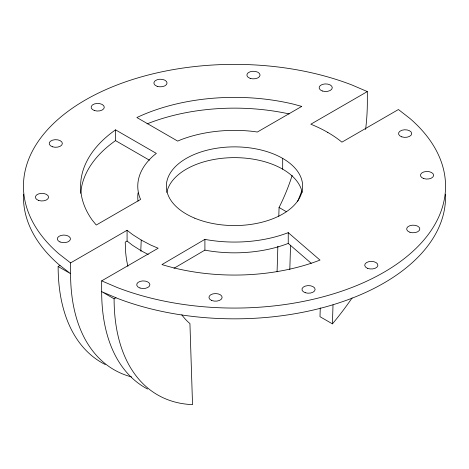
<?xml version="1.0" encoding="UTF-8"?>
<svg xmlns="http://www.w3.org/2000/svg" width="469" height="469" viewBox="0 0 469 469"><rect width="100%" height="100%" fill="white"/><g stroke="black" fill="none" stroke-linecap="round" stroke-linejoin="round"><path stroke-width="0.7" d="M277.073 271.815L277.865 246.231M278.797 216.262L279.067 207.491A132.563 76.535 -60 0 0 292.169 175.365M289.807 269.493L290.551 245.369M320.263 307.91L319.993 316.686L332.427 323.862A209.842 121.154 -60 0 0 352.119 297.926M332.427 323.862L333.013 304.856M131.601 376.941A209.842 121.154 -60 0 1 70.573 273.679L70.573 262.91L127.081 230.285L132.534 234.529L141.228 240.069L140.77 251.103L141.228 250.839L148.263 254.52M204.906 239.348L161.957 264.575A153.891 88.846 0 0 0 319.999 260.09L288.242 232.653A96.731 55.846 0 0 1 206.419 239.659L204.906 239.348L204.906 250.118L173.958 268.297M105.296 364.548A209.842 121.154 -60 0 1 58.138 266.498L59.985 265.436M365.597 129.491A209.842 121.154 -60 0 0 367.333 102.348L367.333 91.578L310.83 124.203C321.939 128.717 332.621 134.527 341.919 142.148L398.427 109.529L409.982 118.522A211.05 121.846 0 0 1 383.736 272.378A211.05 121.846 0 0 1 117.244 287.532L101.667 280.861L101.667 291.63A209.842 121.154 -60 0 0 147.577 389.041M127.081 230.285L127.081 241.054L125.223 242.127L125.657 252.328A132.563 76.535 -60 0 0 127.908 266.322M101.667 280.861L158.17 248.236L150.819 245.088L141.228 240.069M445.491 194.178A211.05 121.846 0 0 1 336.132 303.777A211.05 121.846 0 0 1 117.244 298.302L101.667 291.63L114.102 298.812L115.949 297.745M204.906 250.118L206.419 250.428A96.731 55.846 0 0 0 288.242 243.423L311.234 263.291M367.333 91.578L351.756 84.907A211.05 121.846 0 0 0 85.264 100.055A211.05 121.846 0 0 0 59.018 253.911L70.573 262.91M279.067 207.491L286.53 211.795M115.538 129.854L156.353 153.416L154.072 155.192A96.731 55.846 0 0 0 139.627 197.115L140.63 199.419L96.268 225.032L92.323 220.219A153.891 88.846 0 0 1 115.538 129.854L115.538 140.624A153.891 88.846 0 0 0 80.738 193.357M115.538 140.624L149.447 160.199M58.138 266.498L70.573 273.679L59.018 264.686A211.05 121.846 0 0 1 23.509 194.178M141.228 250.839L132.534 245.299L127.081 241.054M327.802 132.674L327.772 132.369M288.242 232.653L288.242 243.423M282.69 158.393L282.69 169.168M166.794 192.489A68.152 39.349 0 0 1 234.5 157.643A68.152 39.349 0 0 1 302.206 192.489M138.033 201.095A96.731 55.846 0 0 1 138.033 192.876M147.032 123.886A153.891 88.846 0 0 1 289.18 113.938M301.69 191.129A132.563 76.535 -60 0 1 297.534 201.658M181.796 314.816A132.563 76.535 -60 0 0 189.933 323.569L192.536 404.63A209.842 121.154 -60 0 1 114.102 298.812M301.725 106.41L257.364 132.024L253.371 131.443A96.731 55.846 0 0 0 180.758 139.785L177.687 141.099L136.872 117.537A153.891 88.846 0 0 1 293.389 104.136L301.725 106.41M194.805 218.202A68.152 39.349 0 0 0 302.323 190.074A68.152 39.349 0 0 0 206.372 150.379A68.152 39.349 0 0 0 194.805 218.202M140.002 288.019A6.595 3.811 0 0 0 149.898 284.724A6.595 3.811 0 0 0 140.002 281.423A6.595 3.811 0 0 0 140.002 288.019M250.165 78.358A6.595 3.811 0 0 0 260.061 75.063A6.595 3.811 0 0 0 250.165 71.763A6.595 3.811 0 0 0 250.165 78.358M157.168 86.325A6.595 3.811 0 0 0 167.058 83.025A6.595 3.811 0 0 0 157.168 79.73A6.595 3.811 0 0 0 157.168 86.325M94.404 110.537A6.595 3.811 0 0 0 104.294 107.237A6.595 3.811 0 0 0 94.404 103.942A6.595 3.811 0 0 0 94.404 110.537M52.464 146.774A6.595 3.811 0 0 0 62.359 143.473A6.595 3.811 0 0 0 52.464 140.178A6.595 3.811 0 0 0 52.464 146.774M38.669 200.462A6.595 3.811 0 0 0 48.565 197.168A6.595 3.811 0 0 0 38.669 193.867A6.595 3.811 0 0 0 38.669 200.462M60.038 241.963A6.595 3.811 0 0 0 70.444 239.243A6.595 3.811 0 0 0 61.158 235.403A6.595 3.811 0 0 0 60.038 241.963M322.402 91.009A6.595 3.811 0 0 0 332.292 87.715A6.595 3.811 0 0 0 322.402 84.414A6.595 3.811 0 0 0 322.402 91.009M305.237 292.709A6.595 3.811 0 0 0 315.133 289.408A6.595 3.811 0 0 0 305.237 286.113A6.595 3.811 0 0 0 305.237 292.709M211.695 300.471A6.595 3.811 0 0 0 222.101 297.751A6.595 3.811 0 0 0 212.815 293.905A6.595 3.811 0 0 0 211.695 300.471M409.941 232.261A6.595 3.811 0 0 0 419.831 228.96A6.595 3.811 0 0 0 409.941 225.665A6.595 3.811 0 0 0 409.941 232.261M401.822 136.866A6.595 3.811 0 0 0 411.712 133.565A6.595 3.811 0 0 0 401.822 130.271A6.595 3.811 0 0 0 401.822 136.866M423.736 178.566A6.595 3.811 0 0 0 433.626 175.271A6.595 3.811 0 0 0 423.736 171.971A6.595 3.811 0 0 0 423.736 178.566M367.456 268.291A6.595 3.811 0 0 0 377.862 265.571A6.595 3.811 0 0 0 368.575 261.731A6.595 3.811 0 0 0 367.456 268.291"/></g></svg>
